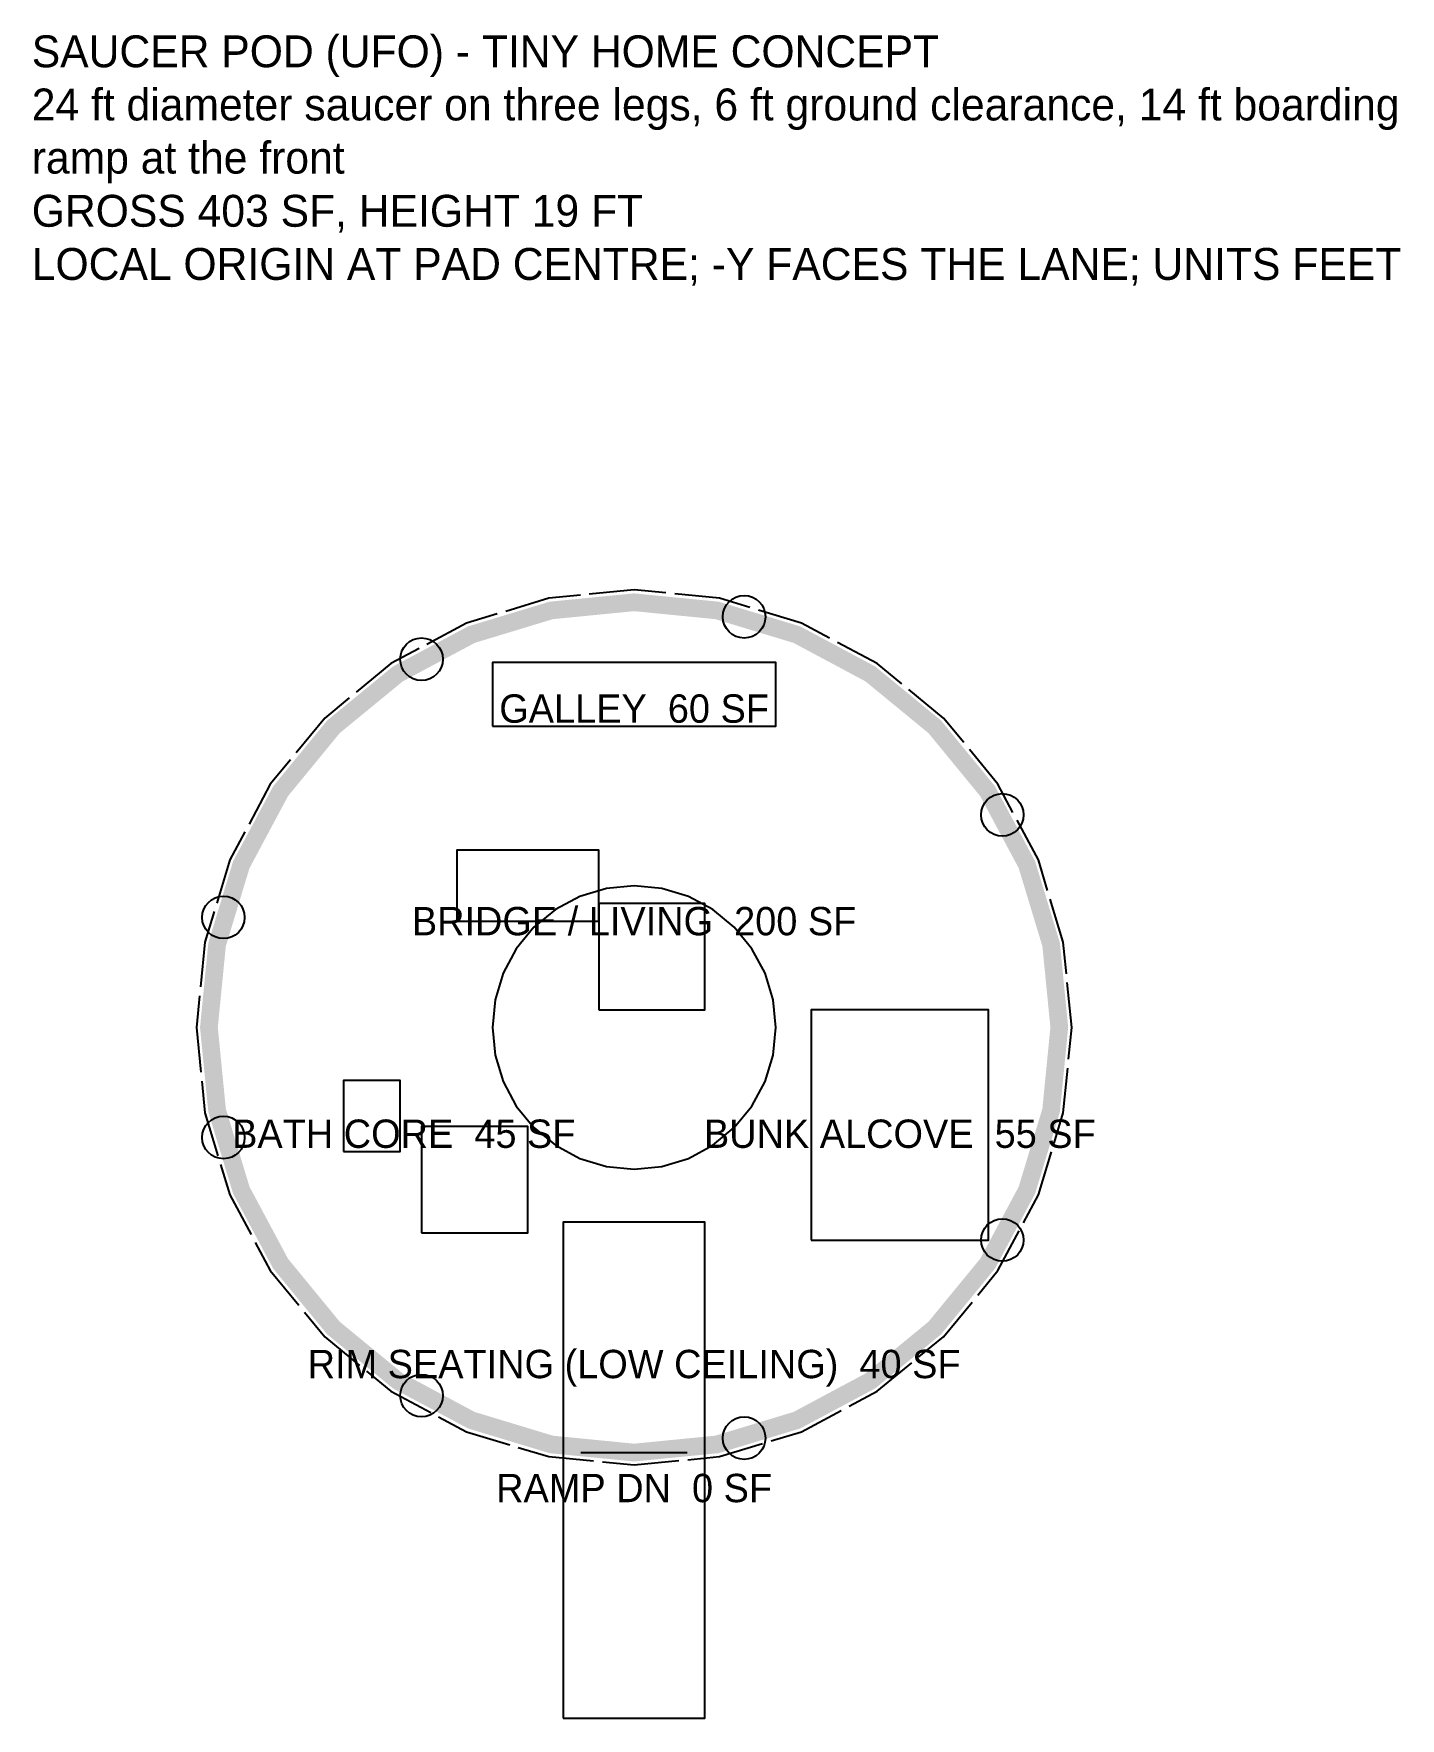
# Model space of a CAD drawing. Header units: feet. Extents: x -16.9 to 21.6, y -19.5 to 28.
import ezdxf
from ezdxf.enums import TextEntityAlignment as Align

# ---------------------------------------------------------------- set-up
doc = ezdxf.new("R2010")
doc.units = ezdxf.units.FT
doc.linetypes.add('DASHED', pattern=[1.524, 1.27, -0.254])
for name, color, linetype in [('A-ANNO', 2, 'Continuous'), ('A-DECK', 32, 'Continuous'), ('A-DOOR', 3, 'Continuous'), ('A-FURN', 9, 'Continuous'), ('A-GLAZ', 4, 'Continuous'), ('A-ROOF-OUTL', 8, 'Continuous'), ('A-WALL', 7, 'Continuous')]:
    doc.layers.add(name, color=color, linetype=linetype)

msp = doc.modelspace()

# ---------------------------------------------------------------- linework, layer by layer
at = {"layer": 'A-DECK'}
msp.add_lwpolyline([(-2, -19.5), (2, -19.5), (2, -5.5), (-2, -5.5)], close=True, dxfattribs=at)
at = {"layer": 'A-DOOR'}
msp.add_line((-1.5, -12), (1.5, -12), dxfattribs=at)
at = {"layer": 'A-FURN'}
for points in [[(-4, 8.5), (4, 8.5), (4, 10.3), (-4, 10.3)], [(-5, 3), (-1, 3), (-1, 5), (-5, 5)], [(-1, 0.5), (2, 0.5), (2, 3.5), (-1, 3.5)], [(5, -6), (10, -6), (10, 0.5), (5, 0.5)], [(-8.2, -3.5), (-6.6, -3.5), (-6.6, -1.5), (-8.2, -1.5)], [(-6, -5.8), (-3, -5.8), (-3, -2.8), (-6, -2.8)]]:
    msp.add_lwpolyline(points, close=True, dxfattribs=at)
at = {"layer": 'A-GLAZ'}
for centre in [(3.105828541230249, 11.59110991546882), (-5.999999999999997, 10.392304845413264), (10.392304845413264, 5.999999999999999), (-11.591109915468818, 3.1058285412302524), (-11.59110991546882, -3.1058285412302498), (10.39230484541326, -6.000000000000005), (-6.000000000000005, -10.39230484541326), (3.1058285412302435, -11.59110991546882)]:
    msp.add_circle(centre, 0.6, dxfattribs=at)
at = {"layer": 'A-ROOF-OUTL', "linetype": 'DASHED'}
for points in [[(12.35, 0), (12.112698212979895, 2.409365476899184), (11.409912226514392, 4.726140389708859), (10.268649711936433, 6.861292377792087), (8.732768747653862, 8.73276874765386), (6.861292377792088, 10.268649711936433), (4.726140389708859, 11.409912226514392), (2.409365476899185, 12.112698212979895), (7.562193984734905e-16, 12.35), (-2.409365476899183, 12.112698212979895), (-4.726140389708858, 11.409912226514392), (-6.861292377792084, 10.268649711936437), (-8.73276874765386, 8.732768747653862), (-10.268649711936435, 6.861292377792087), (-11.409912226514392, 4.72614038970886), (-12.112698212979895, 2.4093654768991883), (-12.35, 1.512438796946981e-15), (-12.112698212979895, -2.4093654768991852), (-11.409912226514392, -4.726140389708857), (-10.268649711936437, -6.861292377792084), (-8.732768747653864, -8.73276874765386), (-6.861292377792087, -10.268649711936433), (-4.726140389708865, -11.409912226514388), (-2.409365476899189, -12.112698212979893), (-2.2686581954204715e-15, -12.35), (2.4093654768991843, -12.112698212979895), (4.726140389708862, -11.40991222651439), (6.861292377792083, -10.268649711936437), (8.732768747653859, -8.732768747653864), (10.268649711936433, -6.861292377792087), (11.409912226514388, -4.726140389708866), (12.112698212979893, -2.4093654768991897)], [(4, 0), (3.9231411216129217, 0.780361288064513), (3.695518130045147, 1.5307337294603591), (3.325878449210181, 2.2222809320784087), (2.8284271247461903, 2.82842712474619), (2.222280932078409, 3.325878449210181), (1.5307337294603593, 3.695518130045147), (0.7803612880645133, 3.9231411216129217), (2.4492935982947064e-16, 4), (-0.7803612880645128, 3.9231411216129217), (-1.530733729460359, 3.695518130045147), (-2.222280932078408, 3.325878449210182), (-2.82842712474619, 2.8284271247461903), (-3.3258784492101814, 2.2222809320784087), (-3.695518130045147, 1.5307337294603596), (-3.9231411216129217, 0.7803612880645144), (-4, 4.898587196589413e-16), (-3.9231411216129217, -0.7803612880645134), (-3.6955181300451474, -1.5307337294603587), (-3.325878449210182, -2.222280932078408), (-2.8284271247461907, -2.82842712474619), (-2.2222809320784087, -3.325878449210181), (-1.5307337294603613, -3.695518130045146), (-0.7803612880645147, -3.9231411216129213), (-7.347880794884119e-16, -4), (0.7803612880645132, -3.9231411216129217), (1.53073372946036, -3.6955181300451465), (2.2222809320784074, -3.325878449210182), (2.8284271247461894, -2.8284271247461907), (3.325878449210181, -2.2222809320784087), (3.695518130045146, -1.5307337294603616), (3.9231411216129213, -0.7803612880645149)]]:
    msp.add_lwpolyline(points, close=True, dxfattribs=at)
at = {"layer": 'A-WALL', "const_width": 0.5}
msp.add_lwpolyline([(12, 0), (11.769423364838765, 2.341083864193539), (11.08655439013544, 4.592201188381077), (9.977635347630542, 6.666842796235226), (8.485281374238571, 8.48528137423857), (6.666842796235228, 9.977635347630542), (4.592201188381078, 11.08655439013544), (2.34108386419354, 11.769423364838765), (7.347880794884119e-16, 12), (-2.3410838641935383, 11.769423364838765), (-4.592201188381077, 11.08655439013544), (-6.6668427962352235, 9.977635347630546), (-8.48528137423857, 8.485281374238571), (-9.977635347630544, 6.666842796235226), (-11.08655439013544, 4.592201188381079), (-11.769423364838765, 2.341083864193543), (-12, 1.4695761589768238e-15), (-11.769423364838765, -2.34108386419354), (-11.086554390135442, -4.592201188381076), (-9.977635347630546, -6.6668427962352235), (-8.485281374238571, -8.48528137423857), (-6.666842796235226, -9.977635347630542), (-4.592201188381084, -11.086554390135438), (-2.341083864193544, -11.769423364838763), (-2.204364238465236e-15, -12), (2.3410838641935396, -11.769423364838765), (4.59220118838108, -11.08655439013544), (6.666842796235223, -9.977635347630546), (8.485281374238568, -8.485281374238571), (9.977635347630542, -6.666842796235226), (11.086554390135438, -4.592201188381084), (11.769423364838763, -2.3410838641935445)], close=True, dxfattribs=at)

# ---------------------------------------------------------------- texts
at = {"layer": 'A-ANNO'}
for s, p in [('GALLEY  60 SF', (0, 9)), ('BRIDGE / LIVING  200 SF', (0, 3)), ('BATH CORE  45 SF', (-6.5, -3)), ('BUNK ALCOVE  55 SF', (7.5, -3)), ('RIM SEATING (LOW CEILING)  40 SF', (0, -9.5)), ('RAMP DN  0 SF', (0, -13))]:
    msp.add_text(s, height=0.8, dxfattribs=at).set_placement(p, align=Align.MIDDLE_CENTER)
at = {"layer": 'A-ANNO', "insert": (-17, 28), "char_height": 0.9, "width": 40, "attachment_point": 1}
msp.add_mtext('SAUCER POD (UFO) - TINY HOME CONCEPT\\P24 ft diameter saucer on three legs, 6 ft ground clearance, 14 ft boarding ramp at the front\\PGROSS 403 SF, HEIGHT 19 FT\\PLOCAL ORIGIN AT PAD CENTRE; -Y FACES THE LANE; UNITS FEET', dxfattribs=at)

doc.saveas('drawing.dxf')
